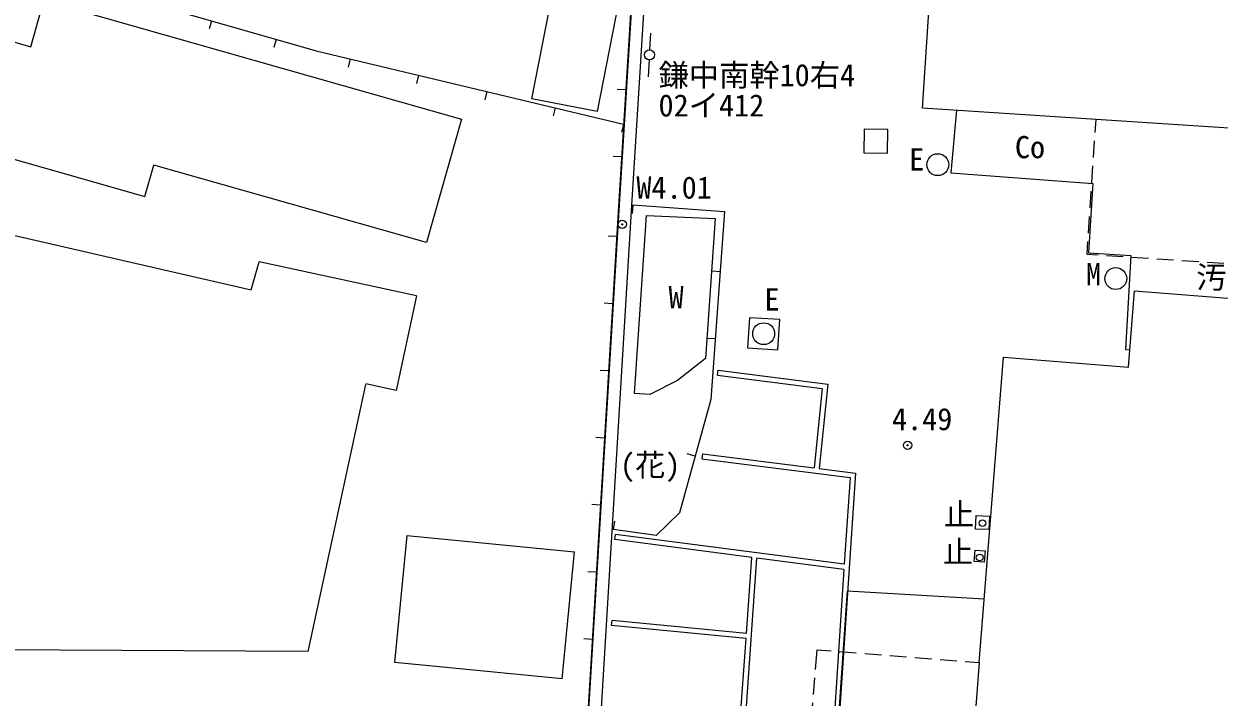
# Model space of a CAD drawing. Units: millimetres on the paper. Extents: x -630 to 607, y -589 to 603.
# Drawn here: x -272.2 to -201.1, y -120.6 to -80.6 of the extents above; entities that cross this region are included whole.
import ezdxf
from ezdxf.enums import TextEntityAlignment as Align

# ---------------------------------------------------------------- set-up
doc = ezdxf.new("R2010")
doc.units = ezdxf.units.MM
doc.layers.add('0-0', color=7, linetype='Continuous')
for name, color, linetype, lineweight in [('0-8_S-BGD', 7, 'Continuous', 13), ('0-9_S-BGD-HTXT', 7, 'Continuous', 13), ('0-A_S-BGD-TXT', 7, 'Continuous', 13)]:
    doc.layers.add(name, color=color, linetype=linetype, lineweight=lineweight)
doc.styles.add('ＭＳ ゴシック', font='')
doc.styles.get('ＭＳ ゴシック').set_extended_font_data('MS Gothic')

# ---------------------------------------------------------------- blocks, each defined once
blk = doc.blocks.new('~1348')
at = {"layer": '0-8_S-BGD'}
blk.add_lwpolyline([(49430719, -156991612), (49427668, -156989269), (49434665, -156980112), (49437926.6, -156982556.7)], dxfattribs=at)
blk = doc.blocks.new('~1347')
at = {"layer": '0-8_S-BGD'}
blk.add_lwpolyline([(49445248.3, -156969978.3), (49444085, -156971437), (49447432, -156974027), (49446188, -156975679), (49447189.3, -156976439.4), (49445519, -156978684)], dxfattribs=at)
blk = doc.blocks.new('~1346')
at = {"layer": '0-8_S-BGD'}
blk.add_lwpolyline([(49434954.1, -156972016.1), (49433896, -156972102), (49432982, -156972005), (49432615, -156971724), (49435834, -156967511), (49437494, -156968705)], close=True, dxfattribs=at)
blk = doc.blocks.new('~1255')
at = {"layer": '0-8_S-BGD'}
blk.add_lwpolyline([(49422539, -156986646), (49421503, -156985822), (49435632, -156967015), (49443311, -156956836)], dxfattribs=at)
blk = doc.blocks.new('~1254')
at = {"layer": '0-8_S-BGD'}
blk.add_lwpolyline([(49422309, -156986935), (49420991, -156985888), (49435337, -156966793), (49443016, -156956613)], dxfattribs=at)
blk = doc.blocks.new('~936')
at = {"layer": '0-8_S-BGD'}
blk.add_lwpolyline([(49438292, -156981457), (49438500, -156981192), (49438736, -156981377), (49438528, -156981643)], close=True, dxfattribs=at)
blk = doc.blocks.new('~935')
at = {"layer": '0-8_S-BGD'}
blk.add_lwpolyline([(49438854, -156980679), (49439088, -156980354), (49439413, -156980588), (49439179, -156980913)], close=True, dxfattribs=at)
blk = doc.blocks.new('~916')
at = {"layer": '0-8_S-BGD'}
blk.add_lwpolyline([(49437216.8, -156960381.4), (49438624, -156961765), (49436311.3, -156964118.6), (49434903.1, -156962735.1)], close=True, dxfattribs=at)
blk = doc.blocks.new('~888')
at = {"layer": '0-8_S-BGD'}
for p, q in [((49433473.3, -156981488), (49433867.4, -156981795.7)), ((49432125.4, -156982129.2), (49432433.1, -156981735.1)), ((49434064.4, -156981949.6), (49434458.5, -156982257.3)), ((49431663.8, -156982720.4), (49431971.5, -156982326.3)), ((49434655.6, -156982411.1), (49435049.7, -156982718.9)), ((49431202.2, -156983311.5), (49431509.9, -156982917.4)), ((49435246.7, -156982872.7), (49435640.8, -156983180.5)), ((49435837.8, -156983334.3), (49436231.9, -156983642)), ((49430740.6, -156983902.6), (49431048.3, -156983508.5)), ((49436429, -156983795.9), (49436758.2, -156984053)), ((49430279, -156984493.7), (49430586.7, -156984099.7)), ((49429817.4, -156985084.9), (49430125.1, -156984690.8)), ((49429355.8, -156985676), (49429663.6, -156985281.9)), ((49428894.2, -156986267.1), (49429202, -156985873.1)), ((49428432.7, -156986858.3), (49428740.4, -156986464.2)), ((49427971.1, -156987449.4), (49428278.8, -156987055.3)), ((49428434.5, -156988870.7), (49428040.4, -156988563)), ((49429025.7, -156989332.3), (49428631.6, -156989024.6)), ((49429616.8, -156989793.9), (49429222.7, -156989486.2)), ((49430207.9, -156990255.5), (49429813.8, -156989947.8)), ((49430799, -156990717.1), (49430405, -156990409.3)), ((49431390.2, -156991178.7), (49430996.1, -156990870.9)), ((49431981.3, -156991640.2), (49431587.2, -156991332.5)), ((49432572.4, -156992101.8), (49432178.4, -156991794.1)), ((49433163.6, -156992563.4), (49432769.5, -156992255.7)), ((49433746.8, -156993018.9), (49433360.6, -156992717.3))]:
    blk.add_line(p, q, dxfattribs=at)
for points in [[(49432587, -156981538.1), (49432947, -156981077), (49433276.3, -156981334.1)], [(49427843.4, -156988409.1), (49427457.2, -156988107.5), (49427817.2, -156987646.4)]]:
    blk.add_lwpolyline(points, dxfattribs=at)
blk = doc.blocks.new('~887')
at = {"layer": '0-8_S-BGD', "lineweight": 25}
blk.add_lwpolyline([(49436758.2, -156984053), (49442365.8, -156976871.7), (49445305.9, -156979167.5), (49446706.3, -156977374.1), (49451894, -156981425)], dxfattribs=at)
blk = doc.blocks.new('~884')
at = {"layer": '0-8_S-BGD'}
blk.add_lwpolyline([(49481317, -156951767), (49459353.5, -156980689.7), (49444441.5, -156969365.7), (49466405, -156940443)], dxfattribs=at)
blk = doc.blocks.new('~882')
at = {"layer": '0-8_S-BGD'}
blk.add_line((49432820, -156962087), (49429930.9, -156964570.4), dxfattribs=at)
blk = doc.blocks.new('~881')
at = {"layer": '0-8_S-BGD'}
blk.add_line((49428809.2, -156965731.2), (49426754, -156967742), dxfattribs=at)
blk = doc.blocks.new('~880')
at = {"layer": '0-8_S-BGD'}
blk.add_line((49420290, -156972777), (49426093.9, -156967098.3), dxfattribs=at)
blk = doc.blocks.new('~879')
at = {"layer": '0-8_S-BGD'}
blk.add_line((49426142, -156977619), (49428534, -156974673), dxfattribs=at)
blk = doc.blocks.new('~849')
at = {"layer": '0-8_S-BGD'}
blk.add_lwpolyline([(49439210, -156961234), (49432195, -156951943), (49436010, -156949143)], dxfattribs=at)
blk = doc.blocks.new('~848')
at = {"layer": '0-8_S-BGD'}
blk.add_lwpolyline([(49419593.9, -156954033), (49422138.8, -156951845.5), (49423324, -156953224.4), (49424404, -156952296), (49432820, -156962087)], dxfattribs=at)
blk = doc.blocks.new('~819')
at = {"layer": '0-8_S-BGD'}
for p, q in [((49474565.7, -156971604.2), (49474299.1, -156971947.1)), ((49474145.6, -156972144.4), (49473838.6, -156972539.1)), ((49473685.2, -156972736.4), (49473378.2, -156973131.1)), ((49473224.7, -156973328.5), (49472917.8, -156973723.2)), ((49472764.3, -156973920.5), (49472457.3, -156974315.2)), ((49472303.8, -156974512.5), (49471996.9, -156974907.2)), ((49471843.4, -156975104.6), (49471536.4, -156975499.2)), ((49471383, -156975696.6), (49471076, -156976091.3)), ((49470922.5, -156976288.6), (49470615.6, -156976683.3)), ((49470462.1, -156976880.6), (49470155.1, -156977275.3)), ((49470001.7, -156977472.7), (49469694.7, -156977867.4)), ((49469541.2, -156978064.7), (49469234.3, -156978459.4)), ((49469080.8, -156978656.7), (49468773.8, -156979051.4)), ((49468620.3, -156979248.8), (49468313.4, -156979643.4)), ((49468159.9, -156979840.8), (49467853, -156980235.5)), ((49453517.4, -156980510), (49453201.5, -156980268.1)), ((49467699.5, -156980432.8), (49467392.5, -156980827.5)), ((49454112.8, -156980966), (49453715.9, -156980662)), ((49454708.3, -156981422), (49454311.3, -156981118)), ((49467239, -156981024.8), (49466932.1, -156981419.5)), ((49455303.7, -156981878), (49454906.8, -156981574)), ((49466778.6, -156981616.9), (49466471.6, -156982011.6)), ((49455899.2, -156982334), (49455502.2, -156982030)), ((49466318.2, -156982208.9), (49466011.2, -156982603.6)), ((49456494.6, -156982790), (49456097.7, -156982486)), ((49457090.1, -156983246), (49456693.1, -156982942)), ((49465857.7, -156982800.9), (49465550.8, -156983195.6)), ((49457685.5, -156983702.1), (49457288.6, -156983398.1)), ((49465397.3, -156983393), (49465090.3, -156983787.6)), ((49458281, -156984158.1), (49457884, -156983854.1)), ((49464936.9, -156983985), (49464629.9, -156984379.7)), ((49458876.4, -156984614.1), (49458479.5, -156984310.1)), ((49459471.9, -156985070.1), (49459074.9, -156984766.1)), ((49464476.4, -156984577), (49464169.5, -156984971.7)), ((49460067.3, -156985526.1), (49459670.4, -156985222.1)), ((49464016, -156985169), (49463709, -156985563.7)), ((49460662.8, -156985982.1), (49460265.8, -156985678.1)), ((49463555.5, -156985761.1), (49463248.6, -156986155.7)), ((49461258.2, -156986438.1), (49460861.2, -156986134.1)), ((49463095.1, -156986353.1), (49462788.1, -156986747.8)), ((49461853.7, -156986894.1), (49461456.7, -156986590.1))]:
    blk.add_line(p, q, dxfattribs=at)
blk.add_lwpolyline([(49462634.7, -156986945.1), (49462368, -156987288), (49462052.1, -156987046.1)], dxfattribs=at)
blk = doc.blocks.new('~816')
at = {"layer": '0-8_S-BGD'}
for p, q in [((49448324.7, -156972800.5), (49448558.8, -156972492.3)), ((49447871.2, -156973397.8), (49448173.6, -156972999.6)), ((49447417.6, -156973995.1), (49447720, -156973596.9)), ((49446964, -156974592.4), (49447266.4, -156974194.2)), ((49446510.4, -156975189.7), (49446812.8, -156974791.5)), ((49446981.5, -156976347), (49446583.3, -156976044.7)), ((49447578.9, -156976800.5), (49447180.6, -156976498.2)), ((49448176.3, -156977254), (49447778, -156976951.6)), ((49448773.7, -156977707.4), (49448375.4, -156977405.1)), ((49455248.1, -156977572.1), (49455014.6, -156977879.7)), ((49449371, -156978160.9), (49448972.8, -156977858.6)), ((49449968.4, -156978614.4), (49449570.2, -156978312.1)), ((49454863.4, -156978078.9), (49454561.1, -156978477.1)), ((49454409.9, -156978676.2), (49454107.6, -156979074.5)), ((49450565.8, -156979067.9), (49450167.5, -156978765.5)), ((49451163.2, -156979521.3), (49450764.9, -156979219)), ((49453956.5, -156979273.6), (49453654.2, -156979671.9)), ((49451760.5, -156979974.8), (49451362.3, -156979672.5)), ((49452357.9, -156980428.3), (49451959.7, -156980126)), ((49453503, -156979871), (49453200.7, -156980269.2))]:
    blk.add_line(p, q, dxfattribs=at)
for points in [[(49446384.1, -156975893.5), (49446125.2, -156975697), (49446359.2, -156975388.8)], [(49453049.5, -156980468.4), (49452816, -156980776), (49452557.1, -156980579.4)]]:
    blk.add_lwpolyline(points, dxfattribs=at)
blk = doc.blocks.new('~701')
at = {"layer": '0-8_S-BGD', "lineweight": 25}
for p, q in [((49437375, -156964047.8), (49437175.4, -156963897.3)), ((49436170.6, -156965644.5), (49435971, -156965493.9)), ((49434744.5, -156967538.4), (49434544.6, -156967388.3)), ((49433543.2, -156969137.4), (49433343.3, -156968987.3)), ((49432341.8, -156970736.4), (49432142, -156970586.3)), ((49431140.5, -156972335.5), (49430940.6, -156972185.3)), ((49429939.2, -156973934.5), (49429739.3, -156973784.3)), ((49428737.9, -156975533.5), (49428538, -156975383.3)), ((49427536.5, -156977132.5), (49427336.7, -156976982.3))]:
    blk.add_line(p, q, dxfattribs=at)
blk.add_lwpolyline([(49435997.6, -156947510.1), (49442984, -156956612), (49435379.2, -156966693.6), (49420895.2, -156985972.3), (49422355, -156987058), (49422124.5, -156987345)], dxfattribs=at)
blk = doc.blocks.new('~699')
at = {"layer": '0-8_S-BGD', "lineweight": 25}
for p, q in [((49435664, -156967020), (49435511.9, -156967218.4)), ((49436735.3, -156970110.9), (49436537.2, -156969958.5)), ((49435515.7, -156971696.1), (49435317.6, -156971543.6)), ((49433097.5, -156974273), (49432933.3, -156974084.5)), ((49429869, -156974760), (49430033.9, -156974572.1))]:
    blk.add_line(p, q, dxfattribs=at)
blk.add_lwpolyline([(49435664, -156967020), (49437834, -156968683), (49434417, -156973124), (49431778, -156975422), (49430828, -156975602), (49429869, -156974760)], dxfattribs=at)
blk = doc.blocks.new('~670')
at = {"layer": '0-8_S-BGD', "lineweight": 25}
for p, q in [((49421567, -156950668), (49421641.2, -156950906.7)), ((49424333.3, -156950991.8), (49424143.3, -156951154.4)), ((49425633.9, -156952511.2), (49425444, -156952673.7)), ((49426934.5, -156954030.5), (49426744.6, -156954193.1)), ((49428235.1, -156955549.8), (49428045.2, -156955712.4)), ((49429535.7, -156957069.2), (49429345.8, -156957231.7)), ((49431049.9, -156958765.9), (49430867.5, -156958936.9)), ((49432477.8, -156960289.8), (49432295.3, -156960460.8)), ((49433905.6, -156961813.7), (49433723.2, -156961984.6)), ((49435333.4, -156963337.6), (49435151, -156963508.5)), ((49436761.3, -156964861.5), (49436578.8, -156965032.4))]:
    blk.add_line(p, q, dxfattribs=at)
blk.add_lwpolyline([(49421567, -156950668), (49423533, -156950057), (49430336, -156958004), (49436761.3, -156964861.5)], dxfattribs=at)
blk = doc.blocks.new('111')
at = {"layer": '0-8_S-BGD'}
for p, q in [((49438629.5, -156963453.1), (49438932, -156963055)), ((49438448.1, -156963692.1), (49438145.9, -156964090.4))]:
    blk.add_line(p, q, dxfattribs=at)
for centre, radius in [((49438538.8, -156963572.6), 150), ((49443892.5, -156971019.2), 325.2), ((49446440.5, -156976764.2), 325.2), ((49439124.5, -156980643.9), 99.9), ((49438491.5, -156981452.9), 99.9)]:
    blk.add_circle(centre, radius, dxfattribs=at)
at = {"layer": '0-A_S-BGD-TXT'}
for centre, radius in [((49435086, -156967328), 125), ((49435086, -156967328), 15), ((49438544, -156977488), 125), ((49438544, -156977488), 15)]:
    blk.add_circle(centre, radius, dxfattribs=at)
at = {"layer": '0-0'}
for name in ['~884', '~701', '~849', '~670', '~848', '~1254', '~1255', '~916', '~882', '~881', '~699', '~880', '~1346', '~1347', '~819', '~816', '~879', '~887', '~1348', '~935', '~888', '~936']:
    blk.add_blockref(name, (0, 0), dxfattribs=at)
blk = doc.blocks.new('~474')
at = {"layer": '0-8_S-BGD'}
blk.add_lwpolyline([(49442832, -156969907), (49443227.6, -156969329.5), (49442650.2, -156968933.9), (49442254.5, -156969511.4)], close=True, dxfattribs=at)
blk = doc.blocks.new('~473')
at = {"layer": '0-8_S-BGD'}
blk.add_lwpolyline([(49436712, -156971729), (49436170.8, -156972448.1), (49436889.8, -156972989.3), (49437431.1, -156972270.2)], close=True, dxfattribs=at)
blk = doc.blocks.new('~465')
at = {"layer": '0-8_S-BGD'}
blk.add_lwpolyline([(49435073.9, -156972521.1), (49437565.3, -156974662.8), (49435970.1, -156976616.2)], dxfattribs=at)
blk = doc.blocks.new('~464')
at = {"layer": '0-8_S-BGD'}
blk.add_lwpolyline([(49434976.1, -156972634.9), (49437356.7, -156974681.2), (49435856.3, -156976518.3)], dxfattribs=at)
blk = doc.blocks.new('~463')
at = {"layer": '0-8_S-BGD'}
blk.add_line((49433312.8, -156974331.9), (49435856.3, -156976518.3), dxfattribs=at)
blk.add_lwpolyline([(49435970.1, -156976616.2), (49436791.5, -156977322.2), (49426872.8, -156990364), (49423461.1, -156987592.1)], dxfattribs=at)
blk = doc.blocks.new('~462')
at = {"layer": '0-8_S-BGD'}
for p, q in [((49434930.9, -156979520.7), (49432247.3, -156983049.5)), ((49432156.5, -156983168.9), (49429506.9, -156986652.7)), ((49424664.8, -156988376.8), (49423555.8, -156987475.8))]:
    blk.add_line(p, q, dxfattribs=at)
for points in [[(49433215, -156974445.6), (49436586.5, -156977343.8), (49435021.9, -156979401.1)], [(49429416.1, -156986772.1), (49426847.2, -156990150), (49424781.2, -156988471.4)]]:
    blk.add_lwpolyline(points, dxfattribs=at)
blk = doc.blocks.new('平面図')
at = {"layer": '0-8_S-BGD'}
for p, q in [((49415285.4, -156952865.4), (49424811.1, -156962866.9)), ((49429930.9, -156964570.4), (49424436.3, -156958178.2)), ((49420290, -156972777), (49403210, -156961341)), ((49424811.1, -156962866.9), (49425460.5, -156962308.7)), ((49428809.2, -156965731.2), (49425460.5, -156962308.7)), ((49426754, -156967742), (49426109.4, -156967083.2)), ((49434976.1, -156972634.9), (49435073.9, -156972521.1)), ((49426142, -156977619), (49422260.4, -156974467.3)), ((49433312.8, -156974331.9), (49433215, -156974445.6)), ((49429735.9, -156975025.7), (49429834.1, -156974912.3)), ((49432841, -156977712.4), (49429735.9, -156975025.7)), ((49435021.9, -156979401.1), (49429834.1, -156974912.3)), ((49428246.8, -156977104.2), (49428341.2, -156976987.8)), ((49431367, -156979634.9), (49428246.8, -156977104.2)), ((49431458.3, -156979515.8), (49428341.2, -156976987.8)), ((49430176.8, -156981433.8), (49432954.6, -156977810.7)), ((49431458.3, -156979515.8), (49432841, -156977712.4)), ((49434930.9, -156979520.7), (49432954.6, -156977810.7)), ((49445519, -156978684), (49445623, -156978761.4)), ((49430058.5, -156981341.5), (49431367, -156979634.9))]:
    blk.add_line(p, q, dxfattribs=at)
at = {"layer": '0-8_S-BGD', "lineweight": 25}
blk.add_line((49436758.2, -156984053), (49431864.6, -156990320), dxfattribs=at)
at = {"layer": '0-8_S-BGD'}
for points in [[(49419593.9, -156954033), (49423700.6, -156958810.6), (49424436.3, -156958178.2)], [(49422260.4, -156974467.3), (49424652.4, -156971521.3), (49428534, -156974673)]]:
    blk.add_lwpolyline(points, dxfattribs=at)
blk.add_circle((49436800.9, -156972359.2), 325, dxfattribs=at)
at = {"layer": '0-0'}
for name in ['~474', '~473', '~464', '~465', '~463', '~462']:
    blk.add_blockref(name, (0, 0), dxfattribs=at)
at = {"layer": '0-8_S-BGD', "style": 'ＭＳ ゴシック'}
for s, p in [('鎌中南幹10右4', (49438140.9, -156964661.3)), ('02イ412', (49437644.7, -156965412.2)), ('W', (49434749.3, -156970336.3)), ('E', (49442978.3, -156970863)), ('E', (49437091.6, -156971962)), ('Co', (49445802.5, -156972289.4)), ('(花)', (49430792.2, -156973703.1)), ('M', (49445481.3, -156976608.2)), ('汚', (49448167.2, -156978492.4)), ('止', (49438025.3, -156980232.4)), ('止', (49437382.9, -156981148.3))]:
    blk.add_text(s, height=659.8, rotation=326.543, dxfattribs=at).set_placement(p, align=Align.BOTTOM_LEFT)
blk = doc.blocks.new('標高')
at = {"layer": '0-9_S-BGD-HTXT', "style": 'ＭＳ ゴシック'}
for s, p in [('W4.01', (49435748.9, -156967087.3)), ('4.49', (49438294.1, -156977020.7))]:
    blk.add_text(s, height=659.8, rotation=326.543, dxfattribs=at).set_placement(p, align=Align.BOTTOM_LEFT)

msp = doc.modelspace()

# ---------------------------------------------------------------- block references
at = {"layer": '0-0', "xscale": 0.002, "yscale": 0.002, "rotation": 33.45667}
for name in ['平面図', '111', '標高']:
    msp.add_blockref(name, (-255798.432, 207316.394), dxfattribs=at)

doc.saveas('drawing.dxf')
